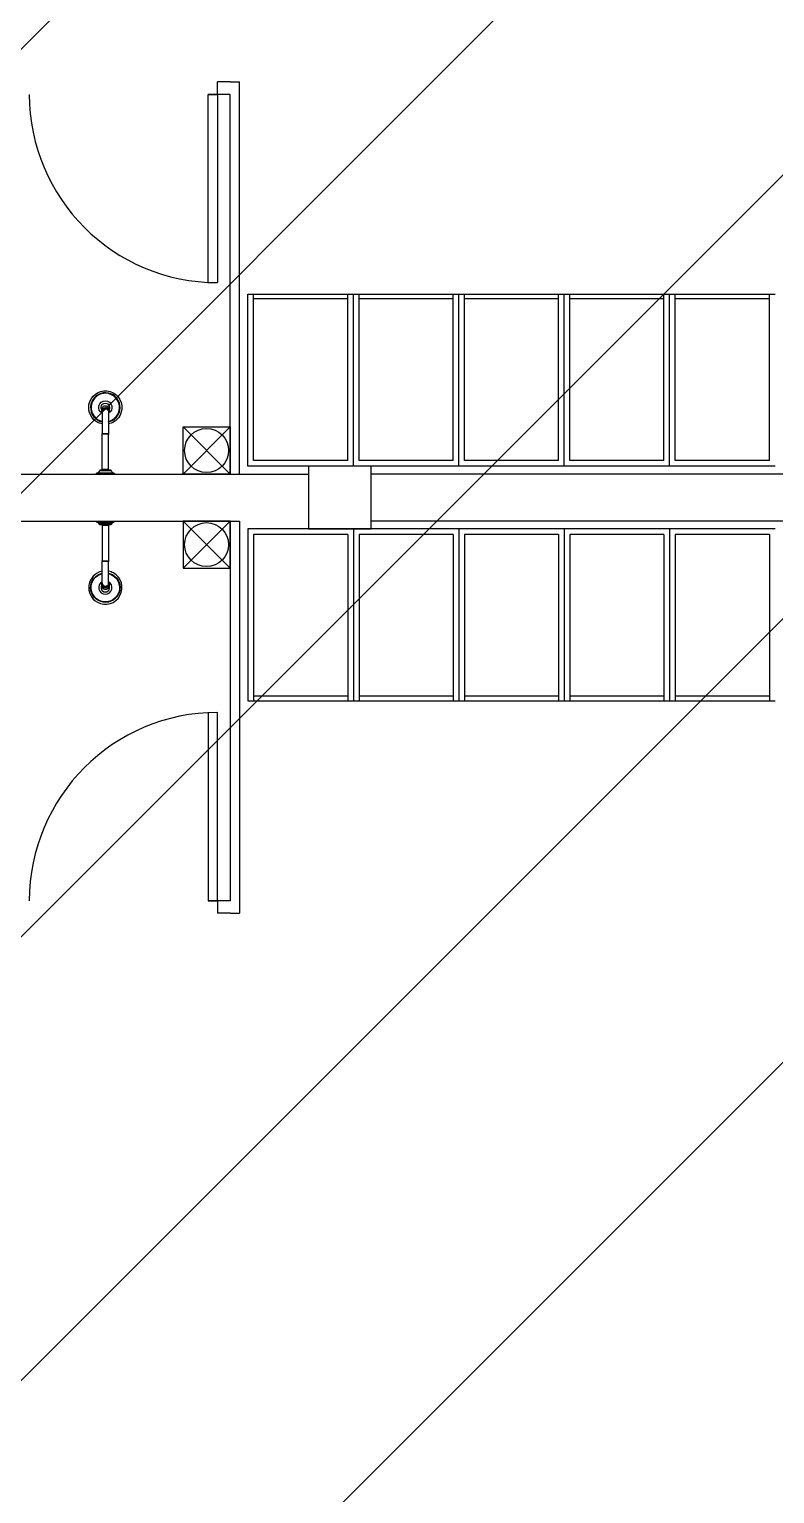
# Model space of a CAD drawing. Header units: millimetres. Extents: x 732 to 1037, y 127 to 299.
# Drawn here: x 739.488 to 741.864, y 280.728 to 285.395 of the extents above; entities that cross this region are included whole.
import ezdxf

# ---------------------------------------------------------------- set-up
doc = ezdxf.new("R2010")
doc.units = ezdxf.units.MM
doc.layers.add('I-ARQ', color=8, linetype='Continuous')

# ---------------------------------------------------------------- blocks, each defined once
blk = doc.blocks.new('A$C4CA24491')
at = {"layer": 'I-ARQ', "color": 2}
for p, q in [((0, 5.1752), (12.75, 17.9252)), ((0, 3.761), (12.75, 16.511)), ((0, 2.3468), (12.75, 15.0968)), ((0, 0.9326), (12.75, 13.6826)), ((0.6, 0.1183), (12.75, 12.2683))]:
    blk.add_line(p, q, dxfattribs=at)

msp = doc.modelspace()

# ---------------------------------------------------------------- linework, layer by layer
at = {"layer": 'I-ARQ'}
for p, q in [((740.1276, 285.2275), (740.0876, 285.2275)), ((740.0876, 285.1875), (740.0876, 285.2275)), ((740.1276, 285.2275), (740.1576, 285.2275)), ((740.1576, 283.9775), (740.1576, 285.2275)), ((740.1276, 285.1875), (740.0576, 285.1875)), ((740.0576, 284.5875), (740.0576, 285.1875)), ((740.0576, 285.1875), (740.0876, 285.1875)), ((740.0876, 285.1875), (740.0876, 284.5875)), ((740.1276, 283.9775), (740.1276, 285.1875)), ((740.1846, 284.0025), (740.1846, 284.5505)), ((740.1846, 284.5505), (740.5026, 284.5505)), ((740.2026, 284.0205), (740.2026, 284.5505)), ((740.5026, 284.5505), (740.5206, 284.5505)), ((740.5026, 284.0205), (740.5026, 284.5505)), ((740.5206, 284.0025), (740.5206, 284.5505)), ((740.5206, 284.5505), (740.8386, 284.5505)), ((740.5206, 284.0025), (740.5206, 284.5505)), ((740.5386, 284.0205), (740.5386, 284.5505)), ((740.8386, 284.5505), (740.8566, 284.5505)), ((740.8386, 284.0205), (740.8386, 284.5505)), ((740.8566, 284.0025), (740.8566, 284.5505)), ((740.8566, 284.5505), (741.1746, 284.5505)), ((740.8566, 284.0025), (740.8566, 284.5505)), ((740.8746, 284.0205), (740.8746, 284.5505)), ((741.1746, 284.5505), (741.1926, 284.5505)), ((741.1746, 284.0205), (741.1746, 284.5505)), ((741.1926, 284.0025), (741.1926, 284.5505)), ((741.1926, 284.5505), (741.5106, 284.5505)), ((741.1926, 284.0025), (741.1926, 284.5505)), ((741.2106, 284.0205), (741.2106, 284.5505)), ((741.5106, 284.5505), (741.5286, 284.5505)), ((741.5106, 284.0205), (741.5106, 284.5505)), ((741.5286, 284.0025), (741.5286, 284.5505)), ((741.5286, 284.5505), (741.8466, 284.5505)), ((741.5286, 284.0025), (741.5286, 284.5505)), ((741.5466, 284.0205), (741.5466, 284.5505)), ((741.8466, 284.5505), (741.8646, 284.5505)), ((741.8466, 284.0205), (741.8466, 284.5505)), ((740.1276, 283.9775), (739.9776, 284.1275)), ((740.1276, 284.1275), (739.9776, 283.9775)), ((739.9776, 283.9775), (739.9776, 284.1275)), ((739.9776, 284.1275), (740.1276, 284.1275)), ((740.1276, 284.1275), (740.1276, 283.9775)), ((740.5026, 284.0205), (740.2026, 284.0205)), ((740.8386, 284.0205), (740.5386, 284.0205)), ((741.1746, 284.0205), (740.8746, 284.0205)), ((741.5106, 284.0205), (741.2106, 284.0205)), ((741.8466, 284.0205), (741.5466, 284.0205)), ((734.4326, 283.9775), (740.3776, 283.9775)), ((740.1276, 283.9775), (739.9776, 283.9775)), ((740.5206, 284.0025), (740.1846, 284.0025)), ((740.5776, 284.0025), (740.3776, 284.0025)), ((740.3776, 284.0025), (740.3776, 283.8025)), ((740.5776, 284.0025), (740.3776, 284.0025)), ((740.3776, 284.0025), (740.3776, 283.8025)), ((740.8566, 284.0025), (740.5206, 284.0025)), ((740.5776, 283.8025), (740.5776, 284.0025)), ((740.5776, 283.8025), (740.5776, 284.0025)), ((746.1826, 283.9775), (740.5776, 283.9775)), ((741.1926, 284.0025), (740.8566, 284.0025)), ((741.5286, 284.0025), (741.1926, 284.0025)), ((741.8646, 284.0025), (741.5286, 284.0025)), ((734.4326, 283.8275), (740.1576, 283.8275)), ((740.1276, 283.8275), (739.9776, 283.6775)), ((740.1276, 283.6775), (739.9776, 283.8275)), ((739.9776, 283.8275), (739.9776, 283.6775)), ((740.1276, 283.8275), (739.9776, 283.8275)), ((740.1276, 283.8275), (740.1276, 282.6175)), ((740.1276, 283.6775), (740.1276, 283.8275)), ((740.1576, 283.8275), (740.1576, 282.5775)), ((746.1826, 283.8275), (740.5776, 283.8275)), ((740.5206, 283.8025), (740.1846, 283.8025)), ((740.1846, 283.8025), (740.1846, 283.2545)), ((740.5026, 283.7845), (740.2026, 283.7845)), ((740.2026, 283.7845), (740.2026, 283.2545)), ((740.3776, 283.8025), (740.5776, 283.8025)), ((740.3776, 283.8025), (740.5776, 283.8025)), ((740.5026, 283.7845), (740.5026, 283.2545)), ((740.8566, 283.8025), (740.5206, 283.8025)), ((740.5206, 283.8025), (740.5206, 283.2545)), ((740.5206, 283.8025), (740.5206, 283.2545)), ((740.8386, 283.7845), (740.5386, 283.7845)), ((740.5386, 283.7845), (740.5386, 283.2545)), ((740.8386, 283.7845), (740.8386, 283.2545)), ((741.1926, 283.8025), (740.8566, 283.8025)), ((740.8566, 283.8025), (740.8566, 283.2545)), ((740.8566, 283.8025), (740.8566, 283.2545)), ((741.1746, 283.7845), (740.8746, 283.7845)), ((740.8746, 283.7845), (740.8746, 283.2545)), ((741.1746, 283.7845), (741.1746, 283.2545)), ((741.5286, 283.8025), (741.1926, 283.8025)), ((741.1926, 283.8025), (741.1926, 283.2545)), ((741.1926, 283.8025), (741.1926, 283.2545)), ((741.5106, 283.7845), (741.2106, 283.7845)), ((741.2106, 283.7845), (741.2106, 283.2545)), ((741.5106, 283.7845), (741.5106, 283.2545)), ((741.8646, 283.8025), (741.5286, 283.8025)), ((741.5286, 283.8025), (741.5286, 283.2545)), ((741.5286, 283.8025), (741.5286, 283.2545)), ((741.8466, 283.7845), (741.5466, 283.7845)), ((741.5466, 283.7845), (741.5466, 283.2545)), ((741.8466, 283.7845), (741.8466, 283.2545)), ((739.9776, 283.6775), (740.1276, 283.6775)), ((740.0576, 283.2175), (740.0576, 282.6175)), ((740.0876, 282.6175), (740.0876, 283.2175)), ((740.1846, 283.2545), (740.5026, 283.2545)), ((740.5026, 283.2545), (740.5206, 283.2545)), ((740.5206, 283.2545), (740.8386, 283.2545)), ((740.8386, 283.2545), (740.8566, 283.2545)), ((740.8566, 283.2545), (741.1746, 283.2545)), ((741.1746, 283.2545), (741.1926, 283.2545)), ((741.1926, 283.2545), (741.5106, 283.2545)), ((741.5106, 283.2545), (741.5286, 283.2545)), ((741.5286, 283.2545), (741.8466, 283.2545)), ((741.8466, 283.2545), (741.8646, 283.2545)), ((740.1276, 282.6175), (740.0576, 282.6175)), ((740.0576, 282.6175), (740.0876, 282.6175)), ((740.0876, 282.6175), (740.0876, 282.5775)), ((740.1276, 282.5775), (740.0876, 282.5775)), ((740.1276, 282.5775), (740.1576, 282.5775))]:
    msp.add_line(p, q, dxfattribs=at)
for points in [[(740.5026, 284.5355), (740.2026, 284.5355)], [(740.8386, 284.5355), (740.5386, 284.5355)], [(741.1746, 284.5355), (740.8746, 284.5355)], [(741.5106, 284.5355), (741.2106, 284.5355)], [(741.8466, 284.5355), (741.5466, 284.5355)], [(739.7197, 284.1805), (739.7197, 284.171)], [(739.7197, 284.171), (739.7197, 284.1374)], [(739.7404, 284.1805), (739.7404, 284.171)], [(739.7404, 284.1437), (739.7404, 284.1374)], [(739.7418, 284.1821), (739.7418, 284.1839)], [(739.7418, 284.1786), (739.7418, 284.1821)], [(739.7177, 284.1052), (739.7425, 284.1052)], [(739.7197, 284.1374), (739.7197, 284.1052)], [(739.7197, 283.9895), (739.7197, 284.1052)], [(739.7404, 284.1052), (739.7197, 284.1052)], [(739.7404, 284.1374), (739.7404, 284.1052)], [(739.7404, 283.9895), (739.7404, 284.1052)], [(739.7492, 283.9878), (739.711, 283.9878)], [(739.7208, 283.9895), (739.7208, 283.9919), (739.7197, 283.9937)], [(739.7404, 283.9919), (739.7197, 283.9919)], [(739.7394, 283.9919), (739.7219, 283.9919)], [(739.7394, 283.9919), (739.7404, 283.9937)], [(739.7394, 283.9895), (739.7394, 283.9919)], [(739.7492, 283.8173), (739.711, 283.8173)], [(739.7208, 283.8155), (739.7208, 283.8132), (739.7197, 283.8114)], [(739.7197, 283.8155), (739.7197, 283.6999)], [(739.7404, 283.8132), (739.7197, 283.8132)], [(739.7394, 283.8132), (739.7219, 283.8132)], [(739.7394, 283.8155), (739.7394, 283.8132)], [(739.7394, 283.8132), (739.7404, 283.8114)], [(739.7404, 283.8155), (739.7404, 283.6999)], [(739.7177, 283.6999), (739.7425, 283.6999)], [(739.7197, 283.6676), (739.7197, 283.6999)], [(739.7404, 283.6999), (739.7197, 283.6999)], [(739.7404, 283.6676), (739.7404, 283.6999)], [(739.7197, 283.6341), (739.7197, 283.6676)], [(739.7197, 283.6246), (739.7197, 283.6341)], [(739.7404, 283.6614), (739.7404, 283.6676)], [(739.7404, 283.6246), (739.7404, 283.6341)], [(739.7418, 283.6265), (739.7418, 283.6229)], [(739.7418, 283.6229), (739.7418, 283.6211)], [(740.5026, 283.2695), (740.2026, 283.2695)], [(740.8386, 283.2695), (740.5386, 283.2695)], [(741.1746, 283.2695), (740.8746, 283.2695)], [(741.5106, 283.2695), (741.2106, 283.2695)], [(741.8466, 283.2695), (741.5466, 283.2695)]]:
    msp.add_lwpolyline(points, dxfattribs=at)
for points in [[(739.7197, 284.1374, -0.700978), (739.7046, 284.236, -1), (739.7555, 284.1429, -0.07613), (739.7404, 284.1374)], [(739.7404, 284.1437, 0.06962), (739.7526, 284.1483, 5.480122), (739.7197, 284.1437)], [(739.7404, 284.1437), (739.7404, 284.145, 0.067971), (739.752, 284.1494, 5.429636), (739.7197, 284.145)], [(739.7404, 284.171), (739.7404, 284.1454, 0.067551), (739.7518, 284.1497, 5.416932), (739.7197, 284.1454)], [(739.7197, 284.171, -3.836175), (739.7404, 284.171)], [(739.7183, 284.1821, -1.802734), (739.7418, 284.1821)], [(739.7183, 284.1839), (739.7183, 284.1785, 0.128945), (739.7197, 284.1733)], [(739.703, 283.9805, 0.164371), (739.6992, 283.9775), (739.761, 283.9775, 0.164371), (739.7572, 283.9805)], [(739.711, 283.9878, -0.280777), (739.7061, 283.9817)], [(739.7492, 283.9878, 0.377188), (739.7472, 283.9895), (739.713, 283.9895, 0.377188), (739.711, 283.9878)], [(739.754, 283.9817, -0.280777), (739.7492, 283.9878)], [(739.703, 283.8245, -0.164371), (739.6992, 283.8275), (739.761, 283.8275, -0.164371), (739.7572, 283.8245)], [(739.711, 283.8173, 0.280777), (739.7061, 283.8234)], [(739.7492, 283.8173, -0.377188), (739.7472, 283.8155), (739.713, 283.8155, -0.377188), (739.711, 283.8173)], [(739.754, 283.8234, 0.280777), (739.7492, 283.8173)], [(739.7197, 283.6676, 0.700978), (739.7046, 283.569, 1), (739.7555, 283.6622, 0.07613), (739.7404, 283.6676)], [(739.7404, 283.6614, -0.06962), (739.7526, 283.6568, -5.480122), (739.7197, 283.6614)], [(739.7404, 283.6614), (739.7404, 283.66, -0.067971), (739.752, 283.6556, -5.429636), (739.7197, 283.66)], [(739.7404, 283.6341), (739.7404, 283.6597, -0.067551), (739.7518, 283.6553, -5.416932), (739.7197, 283.6597)], [(739.7197, 283.6341, 3.836175), (739.7404, 283.6341)], [(739.7183, 283.6211), (739.7183, 283.6266, -0.128945), (739.7197, 283.6318)], [(739.7183, 283.6229, 1.802734), (739.7418, 283.6229)]]:
    msp.add_lwpolyline(points, format="xyb", dxfattribs=at)
for points in [[(739.7572, 283.9805), (739.703, 283.9805), (739.7061, 283.9817), (739.754, 283.9817)], [(739.7572, 283.8245), (739.703, 283.8245), (739.7061, 283.8234), (739.754, 283.8234)]]:
    msp.add_lwpolyline(points, close=True, dxfattribs=at)
for centre in [(740.0526, 284.0525), (740.0526, 283.7525)]:
    msp.add_circle(centre, 0.07, dxfattribs=at)
for centre, start, end in [((740.0876, 285.1875), 180, 270), ((740.0876, 282.6175), 90, 180)]:
    msp.add_arc(centre, 0.6, start, end, dxfattribs=at)
at = {"layer": 'I-ARQ', "extrusion": (0, 0, -1)}
for centre, major_axis, ratio, start_param, end_param in [((739.7301, 284.1784), (0.0113, 0), 0.939693, 2.733002, 6.691777), ((739.7301, 284.1784), (0.0112, 0), 0.939693, 2.754135, 6.670643), ((739.7301, 284.1839), (-0.0118, 0), 0.939693, -0.000029, 1.070796), ((739.7301, 284.1786), (-0.0118, 0), 0.939693, -0.000042, 3.14155), ((739.7301, 284.1839), (-0.0118, 0), 0.939693, 1.070796, 3.141564), ((739.7301, 284.1785), (0.0105, 0), 0.939693, 3.141564, 4.212389), ((739.7301, 284.1785), (-0.0105, 0), 0.939693, -0.199439, -0.000029), ((739.7301, 284.1754), (-0.0103, 0), 0.939693, 0, 3.141593), ((739.7301, 284.1791), (0.00722, 0.00722), 1, 3.73929, 3.900306), ((739.7301, 284.1785), (0.0105, 0), 0.939693, 4.212389, 6.283156), ((739.7301, 284.1791), (-0.00722, 0.00722), 1, 2.382882, 2.5439), ((739.7301, 284.1786), (-0.0118, 0), 0.942388, 3.140774, 3.638398), ((739.7301, 284.1785), (0.0105, 0), 0.939693, -0.000029, 0.199444)]:
    msp.add_ellipse(centre, major_axis=major_axis, ratio=ratio, start_param=start_param, end_param=end_param, dxfattribs=at)
at = {"layer": 'I-ARQ'}
for centre, major_axis, ratio, start_param, end_param in [((739.7301, 283.6267), (-0.0113, 0), 0.939693, 5.874594, 9.833369), ((739.7301, 283.6267), (-0.0112, 0), 0.939693, 5.895727, 9.812236), ((739.7301, 283.6296), (0.0103, 0), 0.939693, 3.141593, 6.283185), ((739.7301, 283.6265), (-0.0118, 0), 0.942388, 3.140774, 3.638398), ((739.7301, 283.6265), (-0.0118, 0), 0.939693, 6.283156, 9.424748), ((739.7301, 283.6211), (-0.0118, 0), 0.939693, 6.283156, 7.353981), ((739.7301, 283.6265), (-0.0105, 0), 0.939693, 6.083746, 6.283156), ((739.7301, 283.626), (-0.0105, 0), 0.939693, 6.083746, 6.254788), ((739.7301, 283.6265), (-0.0105, 0), 0.939693, 6.283156, 7.353981), ((739.7301, 283.6211), (-0.0118, 0), 0.939693, 1.070796, 3.141564), ((739.7301, 283.6265), (-0.0105, 0), 0.939693, 1.070796, 3.141564), ((739.7301, 283.6265), (-0.0105, 0), 0.939693, 3.141564, 3.341037), ((739.7301, 283.626), (-0.0105, 0), 0.939693, 3.169992, 3.341037)]:
    msp.add_ellipse(centre, major_axis=major_axis, ratio=ratio, start_param=start_param, end_param=end_param, dxfattribs=at)

# ---------------------------------------------------------------- block references
msp.add_blockref('A$C4CA24491', (733.6326, 274.3273))

doc.saveas('drawing.dxf')
